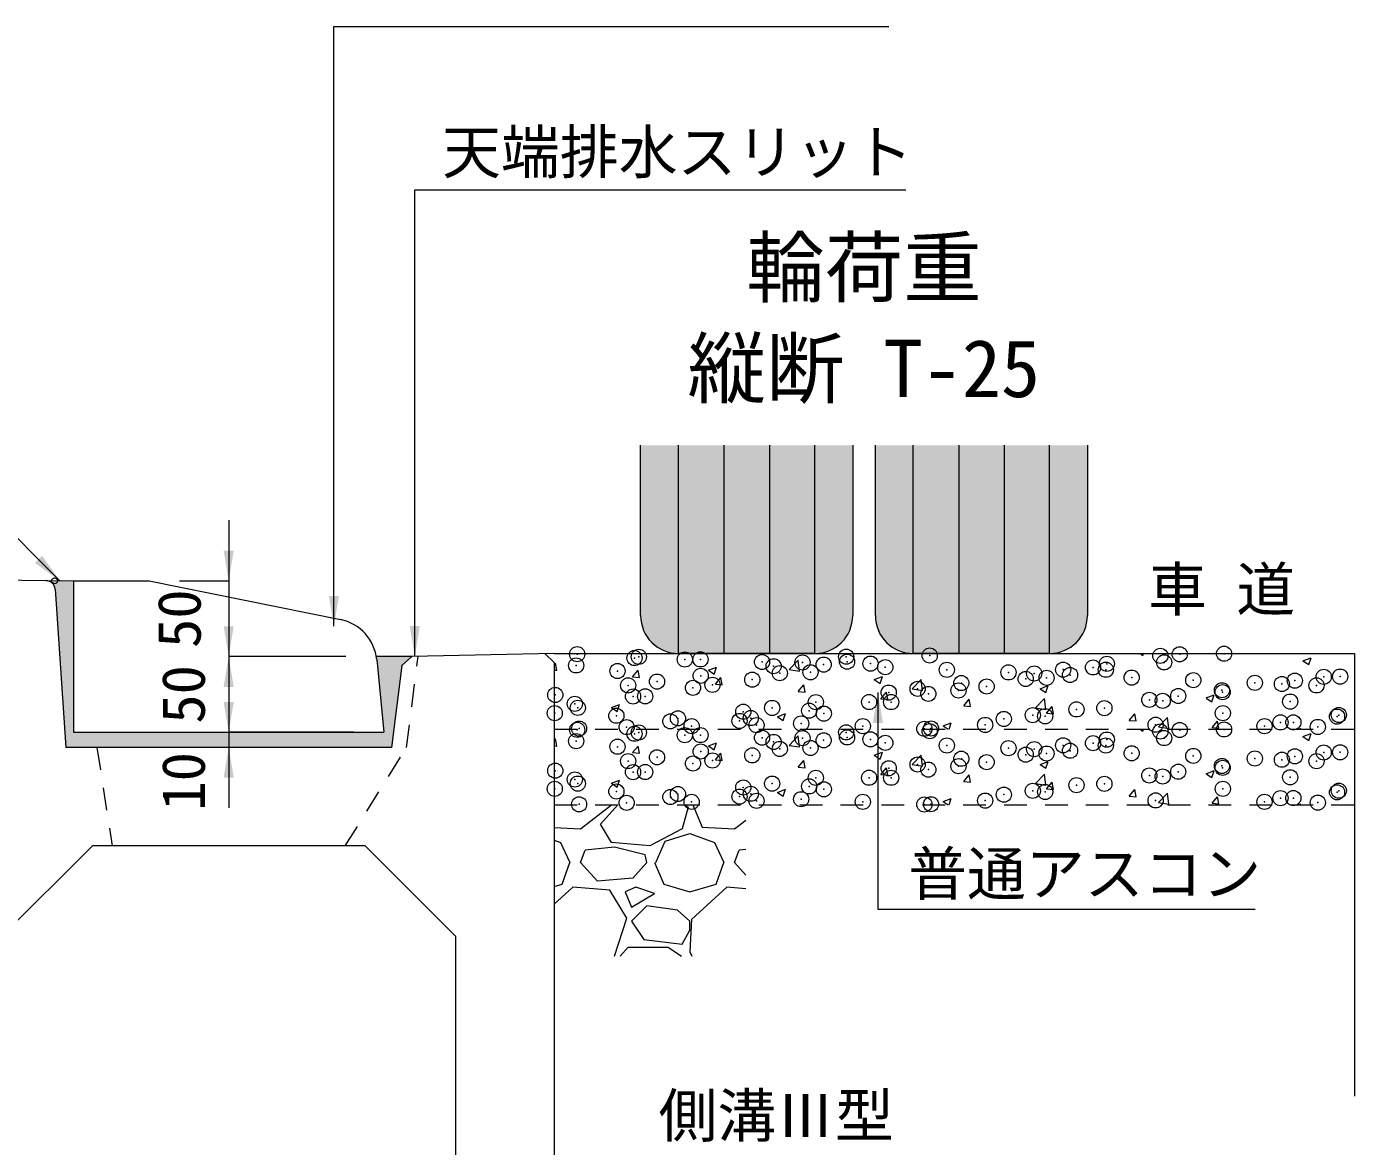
# Model space of a CAD drawing. Units: millimetres at full size; some dimension numbers follow another scale. Extents: x 80703 to 103503, y 5263 to 15046.
# Drawn here: x 99570 to 100446, y 10895 to 11635 of the extents above; entities that cross this region are included whole.
import ezdxf
from ezdxf.enums import TextEntityAlignment as Align

# ---------------------------------------------------------------- set-up
doc = ezdxf.new("R2010")
doc.units = ezdxf.units.MM
doc.header["$LTSCALE"] = 20
doc.header["$PDMODE"] = 32
doc.header["$PDSIZE"] = 10
doc.linetypes.add('USER1', pattern=[1.35, 0.75, -0.6])
for name, color, linetype, lineweight in [('0_2', 7, 'Continuous', 9), ('寸法線', 7, 'Continuous', 9), ('本体', 7, 'Continuous', 5), ('補助線', 8, 'Continuous', 13), ('ﾊｯﾁﾝｸﾞ', 7, 'Continuous', 5)]:
    doc.layers.add(name, color=color, linetype=linetype, lineweight=lineweight)
doc.styles.add('ＭＳ ゴシック', font='')
doc.styles.get('ＭＳ ゴシック').set_extended_font_data('MS Gothic')

# ---------------------------------------------------------------- blocks, each defined once
blk = doc.blocks.new('filled_arrow')
at = {"color": 0, "linetype": 'Continuous', "lineweight": -2}
blk.add_solid([(7.5, 1.25), (0, 0), (7.5, -1.25)], dxfattribs=at)

msp = doc.modelspace()

# ---------------------------------------------------------------- hatches: boundary and pattern name
at = {"layer": 'ﾊｯﾁﾝｸﾞ'}
for color, points in [(256, [(99975.12, 11358.1), (99975.12, 11245.6, 0.41421), (100000.12, 11220.6), (100090.12, 11220.6, 0.41421), (100115.12, 11245.6), (100115.12, 11358.1)]), (256, [(100270.12, 11358.1), (100130.12, 11358.1), (100130.12, 11245.6, 0.41421), (100155.12, 11220.6), (100245.12, 11220.6, 0.41421), (100270.12, 11245.6)]), (8, [(99600.62, 11168.6), (99600.62, 11268.6), (99582.46, 11268.71, -0.39668), (99588.5, 11263.12), (99595.62, 11158.6), (99810.62, 11158.6), (99817.38, 11212.64), (99824.12, 11218.72), (99800.55, 11218.6, -0.017), (99800.83, 11216.58), (99805.62, 11168.6)])]:
    msp.add_hatch(color=color, dxfattribs=at).paths.add_polyline_path(points)

# ---------------------------------------------------------------- linework, layer by layer
at = {"layer": '0_2'}
for p, q in [((99975.12, 11245.6), (99975.12, 11358.1)), ((100115.12, 11358.1), (100115.12, 11245.6)), ((100130.12, 11245.6), (100130.12, 11358.1)), ((100270.12, 11358.1), (100270.12, 11245.6)), ((100090.12, 11220.6), (100000.12, 11220.6)), ((100245.12, 11220.6), (100155.12, 11220.6))]:
    msp.add_line(p, q, dxfattribs=at)
at = {"layer": '0_2', "lineweight": 5}
for p, q in [((100000.12, 11220.6), (100000.12, 11358.1)), ((100030.12, 11358.1), (100030.12, 11220.6)), ((100060.12, 11358.1), (100060.12, 11220.6)), ((100090.12, 11220.6), (100090.12, 11358.1)), ((100155.12, 11220.6), (100155.12, 11358.1)), ((100185.12, 11358.1), (100185.12, 11220.6)), ((100215.12, 11358.1), (100215.12, 11220.6)), ((100245.12, 11220.6), (100245.12, 11358.1))]:
    msp.add_line(p, q, dxfattribs=at)
at = {"layer": '0_2', "lineweight": 20}
for p, q in [((99582.63, 11268.71), (99600.62, 11268.6)), ((99600.62, 11268.6), (99600.62, 11168.6)), ((99600.62, 11268.6), (99650.62, 11268.6)), ((99650.62, 11268.6), (99776.93, 11242.99)), ((99824.12, 11218.72), (99800.55, 11218.6)), ((99800.83, 11216.58), (99805.62, 11168.6)), ((99817.38, 11212.64), (99824.12, 11218.72)), ((99918.12, 11220.6), (99824.12, 11218.72)), ((99912.12, 11220.48), (99918.12, 11214.6)), ((99918.12, 11220.6), (100446.42, 11220.6)), ((99918.12, 11214.6), (99918.12, 10728.6)), ((99817.38, 11212.64), (99810.62, 11158.6)), ((99600.62, 11168.6), (99805.62, 11168.6)), ((99810.62, 11158.6), (99595.62, 11158.6)), ((99553.12, 11033.6), (99613.12, 11093.6)), ((99793.12, 11093.6), (99613.12, 11093.6)), ((99793.12, 11093.6), (99853.12, 11033.6)), ((99853.12, 10864.12), (99853.12, 11033.6))]:
    msp.add_line(p, q, dxfattribs=at)
at = {"layer": '0_2', "linetype": 'USER1'}
for p, q in [((99918.12, 11170.6), (100446.42, 11170.6)), ((99918.12, 11120.6), (100446.42, 11120.6))]:
    msp.add_line(p, q, dxfattribs=at)
at = {"layer": '0_2', "lineweight": 20}
msp.add_arc((99770.97, 11213.59), 30, 5.71059, 78.54125, dxfattribs=at)
at = {"layer": '0_2'}
for centre, start, end in [((100000.12, 11245.6), 180, 270), ((100090.12, 11245.6), 270, 0), ((100155.12, 11245.6), 180, 270), ((100245.12, 11245.6), 270, 0)]:
    msp.add_arc(centre, 25, start, end, dxfattribs=at)
at = {"layer": '寸法線'}
for p, q in [((99703.12, 11308.6), (99703.12, 11178.6)), ((99670.62, 11268.6), (99703.12, 11268.6)), ((99703.12, 11258.6), (99703.12, 11148.6)), ((99780.55, 11218.6), (99703.12, 11218.6)), ((99780.55, 11218.6), (99703.12, 11218.6)), ((99703.12, 11208.6), (99703.12, 11118.6)), ((99785.62, 11168.6), (99703.12, 11168.6)), ((99785.62, 11168.6), (99703.12, 11168.6)), ((99785.62, 11158.6), (99703.12, 11158.6))]:
    msp.add_line(p, q, dxfattribs=at)
for points in [[(99772.59, 11238.65), (99772.59, 11634.7), (100139.04, 11634.7)], [(99826.01, 11218.72), (99826.01, 11526.75), (100150.27, 11526.75)], [(99591.63, 11268.65), (99501.93, 11358.35), (99331.32, 11358.35)], [(100131.74, 11194.82), (100131.74, 11051.75), (100380.78, 11051.75)]]:
    msp.add_lwpolyline(points, dxfattribs=at)
at = {"layer": '本体', "lineweight": 20}
for p, q in [((99494.12, 11270.48), (99582.63, 11268.71)), ((99588.5, 11263.12), (99595.62, 11158.6))]:
    msp.add_line(p, q, dxfattribs=at)
at = {"layer": '本体', "linetype": 'USER1', "lineweight": 9}
for p, q in [((99820.62, 11158.6), (99828.15, 11218.8)), ((99616.12, 11158.6), (99626.12, 11093.6)), ((99780.12, 11093.6), (99820.62, 11158.6))]:
    msp.add_line(p, q, dxfattribs=at)
at = {"layer": '本体', "lineweight": 9}
msp.add_arc((99582.51, 11262.71), 6, 3.90051, 88.85424, dxfattribs=at)
at = {"layer": '補助線'}
msp.add_line((100446.42, 11220.6), (100446.42, 10928.27), dxfattribs=at)
msp.add_circle((99588.12, 11268.6), 2, dxfattribs=at)
at = {"layer": 'ﾊｯﾁﾝｸﾞ'}
for p, q in [((99918.12, 11213.4), (99918.85, 11214.27)), ((99919.72, 11209.49), (99918.84, 11214.27)), ((100073.14, 11209.93), (100079.08, 11216.12)), ((100079.92, 11208.88), (100079.07, 11216.12)), ((100304.86, 11220.6), (100306.73, 11219.33)), ((100306.73, 11219.33), (100307.16, 11220.6)), ((100412.45, 11215.79), (100417.79, 11217.84)), ((100412.45, 11215.79), (100416.24, 11213.23)), ((100416.24, 11213.23), (100417.79, 11217.84)), ((99918.12, 11209.63), (99919.73, 11209.49)), ((99969.83, 11205.11), (99973.5, 11209.49)), ((99974.38, 11204.71), (99973.5, 11209.48)), ((100019.9, 11209.52), (100025.24, 11211.57)), ((100019.9, 11209.52), (100023.69, 11206.96)), ((100023.69, 11206.96), (100025.23, 11211.57)), ((100073.14, 11209.94), (100079.92, 11208.89)), ((100129.41, 11203.42), (100134.74, 11205.47)), ((100133.2, 11200.86), (100134.74, 11205.47)), ((99969.83, 11205.11), (99974.38, 11204.71)), ((100024.48, 11200.33), (100028.16, 11204.7)), ((100024.48, 11200.33), (100029.04, 11199.93)), ((100029.03, 11199.93), (100028.15, 11204.7)), ((100079.14, 11195.54), (100082.81, 11199.92)), ((100083.69, 11195.14), (100082.81, 11199.92)), ((100129.41, 11203.42), (100133.2, 11200.86)), ((100154.46, 11197.32), (100160.4, 11203.51)), ((100154.46, 11197.32), (100161.24, 11196.27)), ((100161.24, 11196.27), (100160.4, 11203.51)), ((100238.92, 11197.32), (100244.25, 11199.37)), ((100238.92, 11197.31), (100242.71, 11194.76)), ((100242.71, 11194.76), (100244.25, 11199.36)), ((100079.14, 11195.54), (100083.69, 11195.15)), ((100133.8, 11190.76), (100137.47, 11195.14)), ((100133.8, 11190.76), (100138.35, 11190.36)), ((100138.34, 11190.36), (100137.46, 11195.14)), ((100188.45, 11185.98), (100192.12, 11190.36)), ((100193, 11185.58), (100192.12, 11190.36)), ((100235.79, 11184.71), (100241.72, 11190.89)), ((100242.56, 11183.66), (100241.72, 11190.89)), ((100348.43, 11191.22), (100353.76, 11193.26)), ((100348.43, 11191.21), (100352.22, 11188.65)), ((100352.22, 11188.65), (100353.76, 11193.26)), ((99955.87, 11184.94), (99959.66, 11182.39)), ((99955.88, 11184.95), (99961.21, 11186.99)), ((99959.66, 11182.39), (99961.21, 11186.99)), ((100065.38, 11178.84), (100070.72, 11180.89)), ((100069.17, 11176.28), (100070.72, 11180.89)), ((100188.45, 11185.98), (100193.01, 11185.58)), ((100235.79, 11184.71), (100242.56, 11183.66)), ((100243.11, 11181.2), (100246.78, 11185.58)), ((100243.11, 11181.2), (100247.66, 11180.8)), ((100247.65, 11180.8), (100246.77, 11185.57)), ((100297.76, 11176.42), (100301.44, 11180.79)), ((100302.31, 11176.02), (100301.43, 11180.79)), ((100065.38, 11178.84), (100069.17, 11176.28)), ((100174.89, 11172.74), (100180.23, 11174.79)), ((100174.89, 11172.74), (100178.07, 11170.6)), ((100178.82, 11170.6), (100180.23, 11174.79)), ((100297.76, 11176.42), (100302.32, 11176.02)), ((100304.86, 11170.6), (100306.73, 11169.33)), ((100306.73, 11169.33), (100307.16, 11170.6)), ((100317.11, 11172.1), (100323.05, 11178.28)), ((100317.11, 11172.1), (100323.89, 11171.05)), ((100323.89, 11171.05), (100323.05, 11178.28)), ((100352.42, 11171.64), (100356.09, 11176.01)), ((100352.42, 11171.64), (100356.97, 11171.24)), ((100356.96, 11171.23), (100356.08, 11176.01)), ((100410.21, 11170.6), (100410.75, 11171.23)), ((100410.85, 11170.6), (100410.74, 11171.23)), ((99918.12, 11163.4), (99918.85, 11164.27)), ((99919.72, 11159.49), (99918.84, 11164.27)), ((100019.9, 11159.52), (100025.24, 11161.57)), ((100023.69, 11156.96), (100025.23, 11161.57)), ((100073.14, 11159.93), (100079.08, 11166.12)), ((100079.92, 11158.88), (100079.07, 11166.12)), ((100412.45, 11165.79), (100417.79, 11167.84)), ((100412.45, 11165.79), (100416.24, 11163.23)), ((100416.24, 11163.23), (100417.79, 11167.84)), ((99918.12, 11159.63), (99919.73, 11159.49)), ((99969.83, 11155.11), (99973.5, 11159.49)), ((99969.83, 11155.11), (99974.38, 11154.71)), ((99974.38, 11154.71), (99973.5, 11159.48)), ((100019.9, 11159.52), (100023.69, 11156.96)), ((100024.48, 11150.33), (100028.16, 11154.7)), ((100029.03, 11149.93), (100028.15, 11154.7)), ((100073.14, 11159.94), (100079.92, 11158.89)), ((100129.41, 11153.42), (100134.74, 11155.47)), ((100129.41, 11153.42), (100133.2, 11150.86)), ((100133.2, 11150.86), (100134.74, 11155.47)), ((100154.46, 11147.32), (100160.4, 11153.51)), ((100161.24, 11146.27), (100160.4, 11153.51)), ((100024.48, 11150.33), (100029.04, 11149.93)), ((100079.14, 11145.54), (100082.81, 11149.92)), ((100079.14, 11145.54), (100083.69, 11145.15)), ((100083.69, 11145.14), (100082.81, 11149.92)), ((100133.8, 11140.76), (100137.47, 11145.14)), ((100138.34, 11140.36), (100137.46, 11145.14)), ((100154.46, 11147.32), (100161.24, 11146.27)), ((100238.92, 11147.32), (100244.25, 11149.37)), ((100238.92, 11147.31), (100242.71, 11144.76)), ((100242.71, 11144.76), (100244.25, 11149.36)), ((99955.88, 11134.95), (99961.21, 11136.99)), ((99959.66, 11132.39), (99961.21, 11136.99)), ((100133.8, 11140.76), (100138.35, 11140.36)), ((100188.45, 11135.98), (100192.12, 11140.36)), ((100188.45, 11135.98), (100193.01, 11135.58)), ((100193, 11135.58), (100192.12, 11140.36)), ((100235.79, 11134.71), (100241.72, 11140.9)), ((100242.56, 11133.66), (100241.72, 11140.89)), ((100243.11, 11131.2), (100246.78, 11135.58)), ((100247.65, 11130.8), (100246.77, 11135.58)), ((100348.43, 11141.22), (100353.76, 11143.26)), ((100348.43, 11141.21), (100352.22, 11138.66)), ((100352.22, 11138.66), (100353.76, 11143.26)), ((99955.87, 11134.94), (99959.66, 11132.39)), ((100065.38, 11128.84), (100070.72, 11130.89)), ((100065.38, 11128.84), (100069.17, 11126.28)), ((100069.17, 11126.28), (100070.72, 11130.89)), ((100235.79, 11134.71), (100242.56, 11133.66)), ((100243.11, 11131.2), (100247.66, 11130.8)), ((100297.76, 11126.42), (100301.44, 11130.8)), ((100297.76, 11126.42), (100302.32, 11126.02)), ((100302.31, 11126.02), (100301.43, 11130.79)), ((100317.11, 11122.1), (100323.05, 11128.28)), ((100323.89, 11121.05), (100323.05, 11128.28)), ((99935.47, 11104.83), (99955.87, 11120.6)), ((99948.67, 11107.88), (99960.12, 11120.6)), ((100006.59, 11119.05), (100002.52, 11104.83)), ((100004.36, 11120.6), (100006.59, 11119.05)), ((100009.52, 11120.6), (100015.73, 11105.85)), ((100174.89, 11122.74), (100180.23, 11124.79)), ((100174.89, 11122.74), (100178.07, 11120.6)), ((100178.82, 11120.6), (100180.23, 11124.79)), ((100317.11, 11122.1), (100323.89, 11121.05)), ((100352.42, 11121.64), (100356.09, 11126.01)), ((100352.42, 11121.64), (100356.97, 11121.24)), ((100356.96, 11121.24), (100356.08, 11126.01)), ((100410.21, 11120.6), (100410.75, 11121.23)), ((100410.85, 11120.6), (100410.74, 11121.23)), ((100037.07, 11104.83), (100044.57, 11110.63)), ((99918.12, 11105.66), (99935.47, 11104.83)), ((99955.79, 11095.69), (99948.67, 11107.88)), ((100002.52, 11104.83), (99981.19, 11093.65)), ((99991.35, 11096.7), (100007.6, 11101.78)), ((100007.6, 11101.78), (100023.86, 11095.69)), ((100015.73, 11105.85), (100037.07, 11104.83)), ((99918.12, 11097.24), (99922.26, 11095.69)), ((99922.26, 11095.69), (99928.35, 11082.48)), ((99957.82, 11092.64), (99938.51, 11090.61)), ((99981.19, 11093.65), (99955.79, 11095.69)), ((99978.14, 11087.56), (99957.82, 11092.64)), ((99985.25, 11082.48), (99991.35, 11096.7)), ((100023.86, 11095.69), (100029.95, 11082.48)), ((99923.27, 11068.25), (99928.35, 11082.48)), ((99935.47, 11082.48), (99938.51, 11090.61)), ((99946.64, 11070.29), (99935.47, 11082.48)), ((99979.15, 11082.48), (99970.01, 11072.32)), ((99979.15, 11082.48), (99978.14, 11087.56)), ((99984.23, 11082.48), (99990.33, 11068.25)), ((100024.87, 11068.25), (100029.95, 11082.48)), ((100037.07, 11082.48), (100040.11, 11090.61)), ((100044.57, 11074.29), (100037.07, 11082.48)), ((100044.57, 11091.08), (100040.11, 11090.61)), ((99918.12, 11066.74), (99923.27, 11068.25)), ((99930.39, 11066.22), (99918.12, 11055.03)), ((99954.77, 11064.19), (99930.39, 11066.22)), ((99970.01, 11072.32), (99946.64, 11070.29)), ((99972.04, 11066.22), (99964.93, 11063.17)), ((99984.23, 11062.16), (99972.04, 11066.22)), ((99990.33, 11068.25), (100007.6, 11063.17)), ((100007.6, 11063.17), (100024.87, 11068.25)), ((100031.99, 11066.22), (100008.62, 11044.89)), ((100044.57, 11065.17), (100031.99, 11066.22)), ((99965.95, 11045.9), (99954.77, 11064.19)), ((99964.93, 11063.17), (99968.99, 11053.01)), ((99968.99, 11053.01), (99984.23, 11062.16)), ((99979.15, 11054.03), (99968.99, 11043.87)), ((99999.47, 11050.98), (99979.15, 11054.03)), ((100007.6, 11043.87), (99999.47, 11050.98)), ((99957.85, 11020.59), (99965.95, 11045.9)), ((99968.99, 11043.87), (99977.12, 11031.68)), ((100008.62, 11044.89), (100007.6, 11023.55)), ((100007.6, 11037.77), (100007.6, 11043.87)), ((99977.12, 11031.68), (100002.52, 11028.63)), ((100002.52, 11028.63), (100007.6, 11037.77)), ((99961.55, 11020.59), (99966.96, 11026.6)), ((99966.96, 11026.6), (99993.38, 11026.6)), ((99993.38, 11026.6), (100002.06, 11020.59)), ((100007.6, 11023.55), (100008.85, 11020.59))]:
    msp.add_line(p, q, dxfattribs=at)
for p in [(99933.24, 11220.15), (99973.92, 11218.43), (100110.85, 11218.5), (100166, 11219.28), (100318.27, 11219.04), (100331.05, 11220.07), (100360.33, 11220.46), (99932.54, 11212.73), (99959.83, 11209.04), (99971.03, 11217.61), (100004.27, 11216.67), (100014.6, 11216.71), (100055.27, 11215), (100062.91, 11212.19), (100081.99, 11214.7), (100095.95, 11213.28), (100111.41, 11215.2), (100126.87, 11213.91), (100136.63, 11211.56), (100177.31, 11209.84), (100254.06, 11209.94), (100273.83, 11211.41), (100282.26, 11209.87), (100282.92, 11213.74), (100320.75, 11214.75), (99985.93, 11202.05), (100014.79, 11205.85), (100048.81, 11203.32), (100066.97, 11207.57), (100087.3, 11208.2), (100186.86, 11201.09), (100217.98, 11208.12), (100229.39, 11203.78), (100234.99, 11207.43), (100243.14, 11204.5), (100258.66, 11206.4), (100299.34, 11204.68), (100340.01, 11202.96), (100380.69, 11201.25), (100398.53, 11200.46), (100407.06, 11202.67), (100426.14, 11205.18), (100437.01, 11205.34), (99918.73, 11193.21), (99966.85, 11199.54), (99970.11, 11192.24), (99978.09, 11192.31), (100009.68, 11197.96), (100022.53, 11199.94), (100138.93, 11194.78), (100158, 11197.29), (100165.07, 11193.91), (100184.95, 11196.16), (100203.56, 11198.79), (100330.08, 11192.53), (100358.94, 11196.33), (100359.4, 11195.09), (100421.37, 11199.53), (99931.62, 11187.37), (99933.65, 11184.68), (100061.94, 11184.65), (100086.37, 11182.83), (100090.8, 11188.45), (100125.95, 11188.55), (100140.51, 11188.53), (100262.88, 11183.68), (100281.33, 11184.5), (100311, 11190.02), (100319.82, 11189.38), (100404, 11188.83), (99918.4, 11181.21), (99959.08, 11179.49), (99994.74, 11175.8), (99999.76, 11177.78), (100040.43, 11176.06), (100042.87, 11182.13), (100047.88, 11177.96), (100081.11, 11174.34), (100096.07, 11180.9), (100214.94, 11177.37), (100234.02, 11179.89), (100242.21, 11179.14), (100359.56, 11181.2), (100397.6, 11175.09), (100406.09, 11175.12), (100434.95, 11178.92), (100436.09, 11179.97), (99933.24, 11170.15), (99934.47, 11170.98), (99965.88, 11172), (99971.03, 11167.61), (99973.92, 11168.43), (100004.27, 11166.67), (100008.76, 11172.59), (100014.6, 11166.71), (100051.63, 11173.27), (100110.85, 11168.5), (100111.41, 11165.2), (100121.79, 11172.62), (100162.47, 11170.9), (100166, 11169.28), (100166.82, 11171.04), (100202.63, 11173.42), (100315.12, 11173.57), (100318.27, 11169.04), (100331.05, 11170.07), (100360.33, 11170.46), (100387.01, 11172.61), (100422.26, 11172.1), (99932.54, 11162.73), (99959.83, 11159.04), (100055.27, 11165), (100062.91, 11162.19), (100066.97, 11157.57), (100081.99, 11164.7), (100087.3, 11158.2), (100095.95, 11163.28), (100126.87, 11163.91), (100136.63, 11161.56), (100177.31, 11159.84), (100217.98, 11158.12), (100234.99, 11157.43), (100254.06, 11159.94), (100258.66, 11156.4), (100273.83, 11161.41), (100282.26, 11159.87), (100282.92, 11163.74), (100320.75, 11164.75), (99966.85, 11149.54), (99985.93, 11152.05), (100009.68, 11147.96), (100014.79, 11155.85), (100022.53, 11149.94), (100048.81, 11153.32), (100186.86, 11151.09), (100203.56, 11148.79), (100229.39, 11153.78), (100243.14, 11154.5), (100299.34, 11154.68), (100340.01, 11152.96), (100380.69, 11151.25), (100398.53, 11150.46), (100407.06, 11152.67), (100421.37, 11149.53), (100426.14, 11155.18), (100437.01, 11155.34), (99918.73, 11143.21), (99970.11, 11142.24), (99978.09, 11142.31), (100138.93, 11144.78), (100158, 11147.29), (100165.07, 11143.91), (100184.95, 11146.16), (100311, 11140.02), (100319.82, 11139.38), (100330.08, 11142.53), (100358.94, 11146.33), (100359.4, 11145.1), (99918.4, 11131.21), (99931.62, 11137.37), (99933.65, 11134.68), (100042.87, 11132.14), (100061.94, 11134.65), (100086.37, 11132.83), (100090.8, 11138.45), (100096.07, 11130.9), (100125.95, 11138.55), (100140.51, 11138.53), (100262.88, 11133.68), (100281.33, 11134.5), (100359.56, 11131.2), (100404, 11138.83), (99959.08, 11129.49), (99965.88, 11122), (99994.74, 11125.8), (99999.76, 11127.78), (100008.76, 11122.59), (100040.43, 11126.06), (100047.88, 11127.96), (100051.63, 11123.27), (100081.11, 11124.34), (100121.79, 11122.62), (100202.63, 11123.43), (100214.94, 11127.37), (100234.02, 11129.89), (100242.21, 11129.14), (100315.12, 11123.57), (100387.01, 11122.61), (100397.6, 11125.09), (100406.09, 11125.12), (100422.26, 11122.1), (100434.95, 11128.92), (100436.09, 11129.97), (99934.47, 11120.98), (100162.47, 11120.9), (100166.82, 11121.04)]:
    msp.add_point(p, dxfattribs=at)

# ---------------------------------------------------------------- block references
at = {"layer": '寸法線', "xscale": 2.67, "yscale": 2.67}
for p, rotation in [((99591.63, 11268.65), 135), ((99703.12, 11268.6), 90), ((99772.59, 11238.65), 90), ((99703.12, 11218.6), 90), ((99826.01, 11218.72), 90), ((99703.12, 11218.6), 270), ((99703.12, 11168.6), 90), ((100131.74, 11194.82), 270), ((99703.12, 11158.6), 270)]:
    msp.add_blockref('filled_arrow', p, dxfattribs=dict(at, rotation=rotation))

# ---------------------------------------------------------------- texts
at = {"layer": '0_2', "style": 'ＭＳ ゴシック'}
for s, p in [('輪荷重', (100044.92, 11494.59)), ('縦断 T-25', (100006.07, 11427.92))]:
    msp.add_text(s, height=37.98, dxfattribs=at).set_placement(p, align=Align.TOP_LEFT)
msp.add_text('車 道', height=28.48, dxfattribs=at).set_placement((100310.21, 11240.26), align=Align.BOTTOM_LEFT)
at = {"layer": '寸法線', "style": 'ＭＳ ゴシック'}
for s, p in [('天端排水スリット', (99844.03, 11566.14)), ('普通アスコン', (100151.74, 11089.42)), ('側溝Ⅲ型', (99986.94, 10929.66))]:
    msp.add_text(s, height=28.48, dxfattribs=at).set_placement(p, align=Align.TOP_LEFT)
for s, p in [('50', (99670.39, 11243.6)), ('50', (99673.12, 11193.6)), ('10', (99673.12, 11136.16))]:
    msp.add_text(s, height=28.48, rotation=90, dxfattribs=at).set_placement(p, align=Align.MIDDLE_CENTER)

doc.saveas('drawing.dxf')
